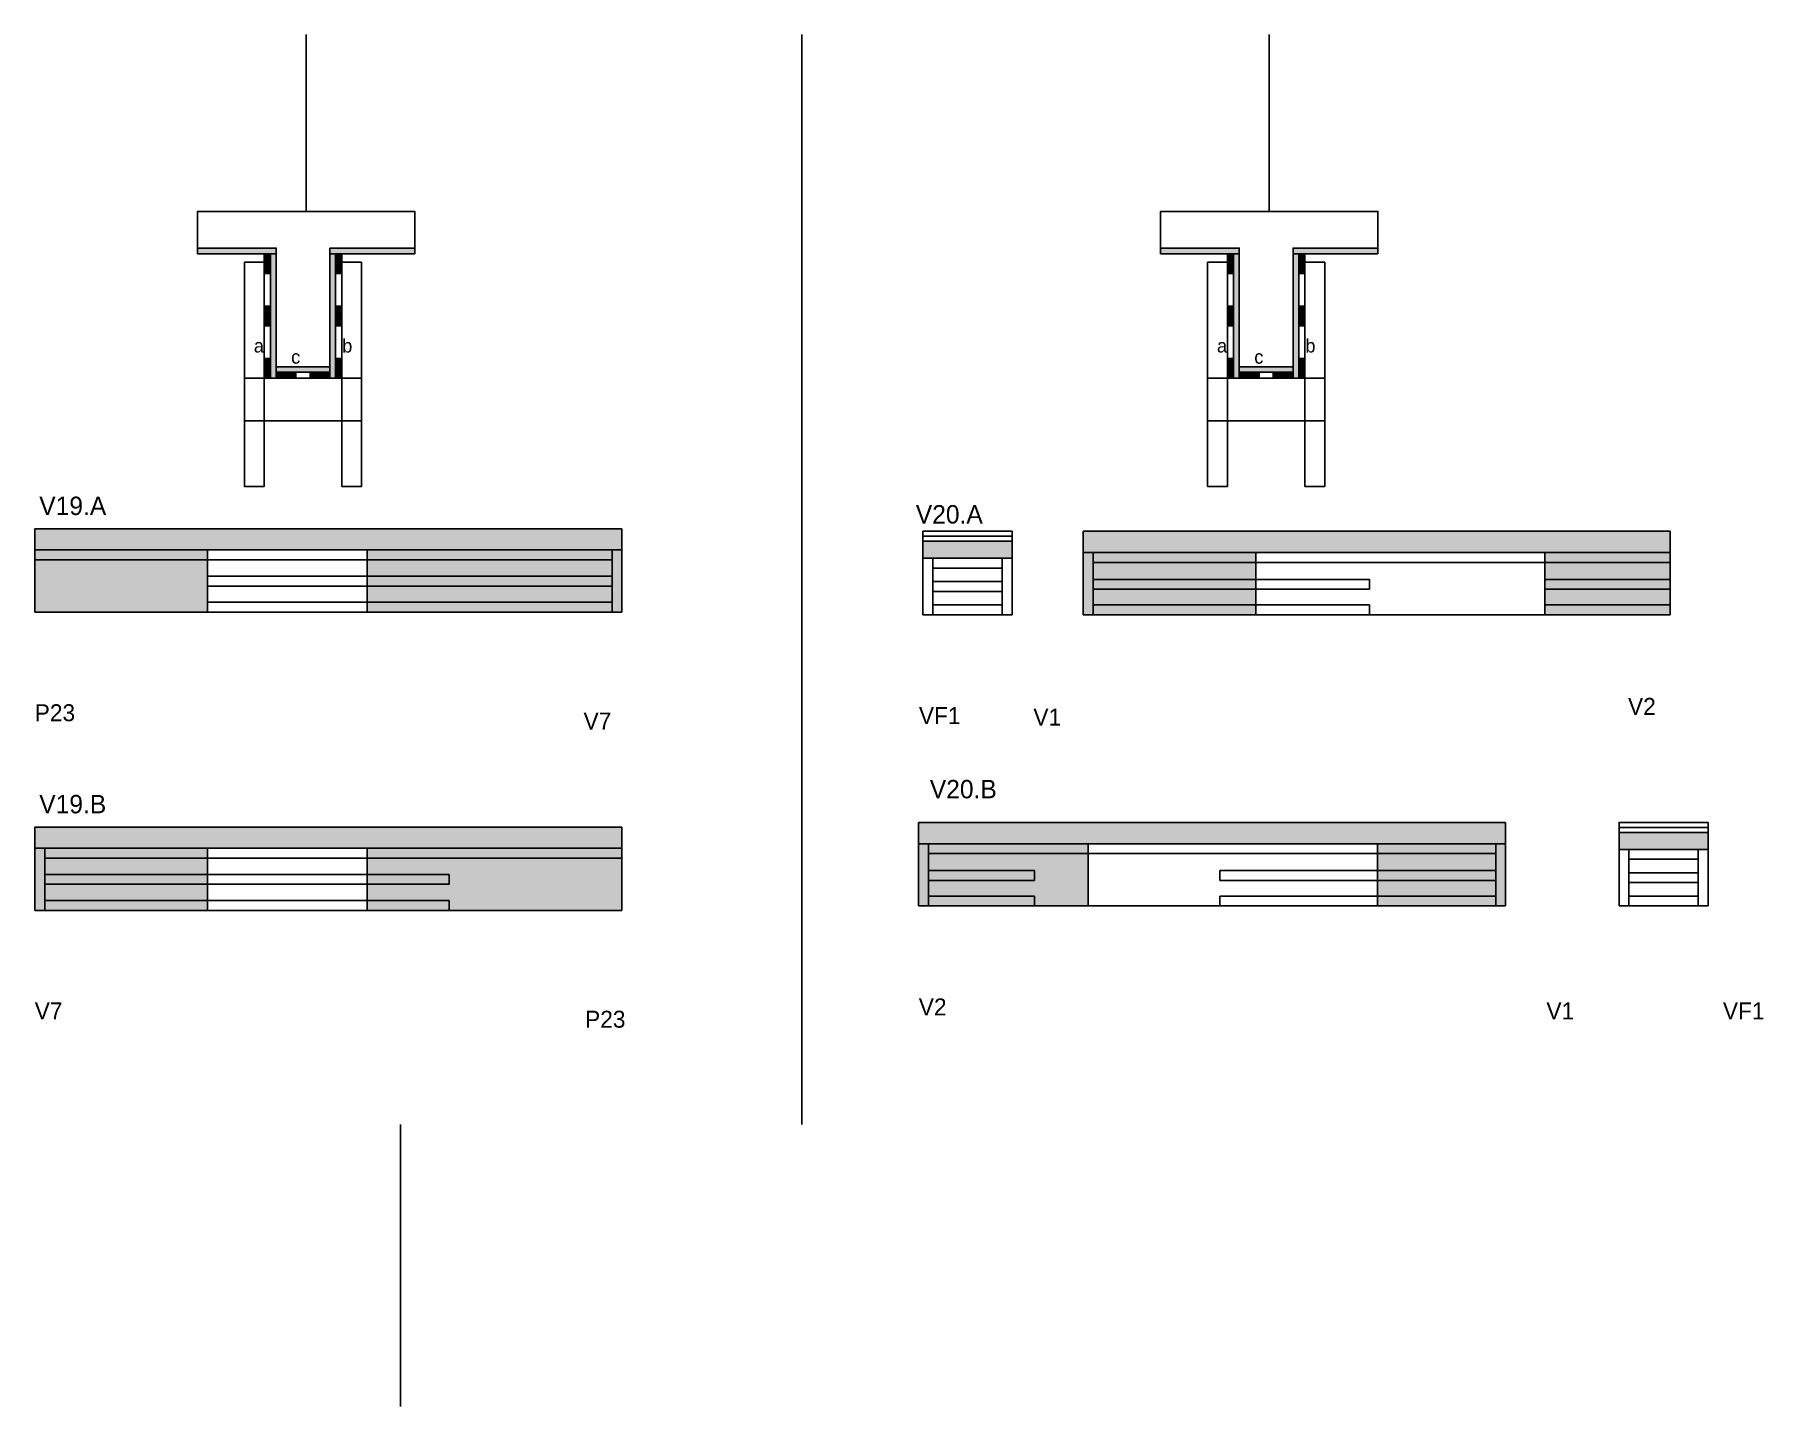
# Model space of a CAD drawing. Header units: metres. Extents: x 3059 to 4281, y 1516 to 2486.
import ezdxf

# ---------------------------------------------------------------- set-up
doc = ezdxf.new("R2010")
doc.units = ezdxf.units.M
for name, color, linetype in [('5', 7, 'Continuous'), ('CONCRETO', 7, 'Continuous'), ('COTA', 7, 'Continuous'), ('detalhes', 7, 'Continuous'), ('Hachura', 7, 'Continuous'), ('Madeira', 7, 'Continuous'), ('Painéis', 7, 'Continuous'), ('REAPROVEITAMENTO', 7, 'Continuous'), ('SARR_2.2x7', 7, 'Continuous'), ('SARR_3.5x7', 7, 'Continuous'), ('Texto Seção', 7, 'Continuous')]:
    doc.layers.add(name, color=color, linetype=linetype)

msp = doc.modelspace()

# ---------------------------------------------------------------- hatches: boundary and pattern name
at = {"layer": 'COTA'}
h = msp.add_hatch(color=7, dxfattribs=at)
h.dxf.hatch_style = 1
h.paths.add_polyline_path([(3473.8, 2121.8), (3473.8, 2136.8), (3473.8, 2136.8), (3058.6, 2136.8), (3058.6, 2136.8), (3058.8, 2121.8), (3058.8, 2121.8), (3473.8, 2121.8)])
h = msp.add_hatch(color=7, dxfattribs=at)
h.dxf.hatch_style = 1
h.paths.add_polyline_path([(3686.6, 2116), (3686.6, 2128), (3686.6, 2128), (3749.6, 2128), (3749.6, 2128), (3749.6, 2116), (3749.6, 2116), (3686.6, 2116)])
h = msp.add_hatch(color=7, dxfattribs=at)
h.dxf.hatch_style = 1
h.paths.add_polyline_path([(4214.9, 2135), (3799.9, 2135), (3799.9, 2135), (3799.9, 2120), (3799.9, 2120), (4214.9, 2120), (4214.9, 2120), (4214.9, 2135)])
h = msp.add_hatch(color=7, dxfattribs=at)
h.dxf.hatch_style = 1
h.paths.add_polyline_path([(3473.8, 1910.9), (3473.8, 1925.9), (3473.8, 1925.9), (3058.6, 1925.9), (3058.6, 1925.9), (3058.8, 1910.9), (3058.8, 1910.9), (3473.8, 1910.9)])
h = msp.add_hatch(color=7, dxfattribs=at)
h.dxf.hatch_style = 1
h.paths.add_polyline_path([(4098.5, 1929.1), (3683.5, 1929.1), (3683.5, 1929.1), (3683.5, 1914.1), (3683.5, 1914.1), (4098.5, 1914.1), (4098.5, 1914.1), (4098.5, 1929.1)])
h = msp.add_hatch(color=7, dxfattribs=at)
h.dxf.hatch_style = 1
h.paths.add_polyline_path([(4241.7, 1910.1), (4241.7, 1922.1), (4241.7, 1922.1), (4178.8, 1922.1), (4178.8, 1922.1), (4178.8, 1910.1), (4178.8, 1910.1), (4241.7, 1910.1)])
at = {"layer": 'Hachura'}
h = msp.add_hatch(color=7, dxfattribs=at)
h.dxf.hatch_style = 1
h.paths.add_polyline_path([(3229.4, 2331.2), (3229.4, 2335.2), (3229.4, 2335.2), (3173.8, 2335.2), (3173.8, 2335.2), (3173.8, 2331.2), (3173.8, 2331.2), (3229.4, 2331.2)])
h = msp.add_hatch(color=7, dxfattribs=at)
h.dxf.hatch_style = 1
h.paths.add_polyline_path([(3327.4, 2331.2), (3327.4, 2335.2), (3327.4, 2335.2), (3267.4, 2335.2), (3267.4, 2335.2), (3267.4, 2331.2), (3267.4, 2331.2), (3327.4, 2331.2)])
h = msp.add_hatch(color=7, dxfattribs=at)
h.dxf.hatch_style = 1
h.paths.add_polyline_path([(3910.3, 2331.2), (3910.3, 2335.2), (3910.3, 2335.2), (3854.7, 2335.2), (3854.7, 2335.2), (3854.7, 2331.2), (3854.7, 2331.2), (3910.3, 2331.2)])
h = msp.add_hatch(color=7, dxfattribs=at)
h.dxf.hatch_style = 1
h.paths.add_polyline_path([(4008.3, 2331.2), (4008.3, 2335.2), (4008.3, 2335.2), (3948.3, 2335.2), (3948.3, 2335.2), (3948.3, 2331.2), (3948.3, 2331.2), (4008.3, 2331.2)])
h = msp.add_hatch(color=7, dxfattribs=at)
h.dxf.hatch_style = 1
h.paths.add_polyline_path([(3221, 2317.2), (3225.4, 2317.2), (3225.4, 2317.2), (3225.4, 2331.2), (3225.4, 2331.2), (3221, 2331.2), (3221, 2331.2), (3221, 2317.2)])
h = msp.add_hatch(color=7, dxfattribs=at)
h.dxf.hatch_style = 1
h.paths.add_polyline_path([(3225.4, 2331.2), (3229.4, 2331.2), (3229.4, 2331.2), (3229.4, 2243.2), (3229.4, 2243.2), (3225.4, 2243.2), (3225.4, 2243.2), (3225.4, 2331.2)])
h = msp.add_hatch(color=7, dxfattribs=at)
h.dxf.hatch_style = 1
h.paths.add_polyline_path([(3271.4, 2333.2), (3267.4, 2333.2), (3267.4, 2333.2), (3267.4, 2243.2), (3267.4, 2243.2), (3271.4, 2243.2), (3271.4, 2243.2), (3271.4, 2333.2)])
h = msp.add_hatch(color=7, dxfattribs=at)
h.dxf.hatch_style = 1
h.paths.add_polyline_path([(3275.8, 2317.2), (3271.4, 2317.2), (3271.4, 2317.2), (3271.4, 2331.2), (3271.4, 2331.2), (3275.8, 2331.2), (3275.8, 2331.2), (3275.8, 2317.2)])
h = msp.add_hatch(color=7, dxfattribs=at)
h.dxf.hatch_style = 1
h.paths.add_polyline_path([(3901.9, 2317.2), (3906.3, 2317.2), (3906.3, 2317.2), (3906.3, 2331.2), (3906.3, 2331.2), (3901.9, 2331.2), (3901.9, 2331.2), (3901.9, 2317.2)])
h = msp.add_hatch(color=7, dxfattribs=at)
h.dxf.hatch_style = 1
h.paths.add_polyline_path([(3906.3, 2331.2), (3910.3, 2331.2), (3910.3, 2331.2), (3910.3, 2243.2), (3910.3, 2243.2), (3906.3, 2243.2), (3906.3, 2243.2), (3906.3, 2331.2)])
h = msp.add_hatch(color=7, dxfattribs=at)
h.dxf.hatch_style = 1
h.paths.add_polyline_path([(3952.3, 2333.2), (3948.3, 2333.2), (3948.3, 2333.2), (3948.3, 2243.2), (3948.3, 2243.2), (3952.3, 2243.2), (3952.3, 2243.2), (3952.3, 2333.2)])
h = msp.add_hatch(color=7, dxfattribs=at)
h.dxf.hatch_style = 1
h.paths.add_polyline_path([(3956.7, 2317.2), (3952.3, 2317.2), (3952.3, 2317.2), (3952.3, 2331.2), (3952.3, 2331.2), (3956.7, 2331.2), (3956.7, 2331.2), (3956.7, 2317.2)])
h = msp.add_hatch(color=7, dxfattribs=at)
h.dxf.hatch_style = 1
h.paths.add_polyline_path([(3221, 2280.2), (3225.4, 2280.2), (3225.4, 2280.2), (3225.4, 2294.2), (3225.4, 2294.2), (3221, 2294.2), (3221, 2294.2), (3221, 2280.2)])
h = msp.add_hatch(color=7, dxfattribs=at)
h.dxf.hatch_style = 1
h.paths.add_polyline_path([(3275.8, 2280.2), (3271.4, 2280.2), (3271.4, 2280.2), (3271.4, 2294.2), (3271.4, 2294.2), (3275.8, 2294.2), (3275.8, 2294.2), (3275.8, 2280.2)])
h = msp.add_hatch(color=7, dxfattribs=at)
h.dxf.hatch_style = 1
h.paths.add_polyline_path([(3901.9, 2280.2), (3906.3, 2280.2), (3906.3, 2280.2), (3906.3, 2294.2), (3906.3, 2294.2), (3901.9, 2294.2), (3901.9, 2294.2), (3901.9, 2280.2)])
h = msp.add_hatch(color=7, dxfattribs=at)
h.dxf.hatch_style = 1
h.paths.add_polyline_path([(3956.7, 2280.2), (3952.3, 2280.2), (3952.3, 2280.2), (3952.3, 2294.2), (3952.3, 2294.2), (3956.7, 2294.2), (3956.7, 2294.2), (3956.7, 2280.2)])
h = msp.add_hatch(color=7, dxfattribs=at)
h.dxf.hatch_style = 1
h.paths.add_polyline_path([(3221, 2243.2), (3225.4, 2243.2), (3225.4, 2243.2), (3225.4, 2257.2), (3225.4, 2257.2), (3221, 2257.2), (3221, 2257.2), (3221, 2243.2)])
h = msp.add_hatch(color=7, dxfattribs=at)
h.dxf.hatch_style = 1
h.paths.add_polyline_path([(3267.4, 2247.6), (3267.4, 2251.2), (3267.4, 2251.2), (3229.4, 2251.2), (3229.4, 2251.2), (3229.4, 2247.6), (3229.4, 2247.6), (3267.4, 2247.6)])
h = msp.add_hatch(color=7, dxfattribs=at)
h.dxf.hatch_style = 1
h.paths.add_polyline_path([(3275.8, 2243.2), (3271.4, 2243.2), (3271.4, 2243.2), (3271.4, 2257.2), (3271.4, 2257.2), (3275.8, 2257.2), (3275.8, 2257.2), (3275.8, 2243.2)])
h = msp.add_hatch(color=7, dxfattribs=at)
h.dxf.hatch_style = 1
h.paths.add_polyline_path([(3901.9, 2243.2), (3906.3, 2243.2), (3906.3, 2243.2), (3906.3, 2257.2), (3906.3, 2257.2), (3901.9, 2257.2), (3901.9, 2257.2), (3901.9, 2243.2)])
h = msp.add_hatch(color=7, dxfattribs=at)
h.dxf.hatch_style = 1
h.paths.add_polyline_path([(3948.3, 2247.6), (3948.3, 2251.2), (3948.3, 2251.2), (3910.3, 2251.2), (3910.3, 2251.2), (3910.3, 2247.6), (3910.3, 2247.6), (3948.3, 2247.6)])
h = msp.add_hatch(color=7, dxfattribs=at)
h.dxf.hatch_style = 1
h.paths.add_polyline_path([(3956.7, 2243.2), (3952.3, 2243.2), (3952.3, 2243.2), (3952.3, 2257.2), (3952.3, 2257.2), (3956.7, 2257.2), (3956.7, 2257.2), (3956.7, 2243.2)])
h = msp.add_hatch(color=7, dxfattribs=at)
h.dxf.hatch_style = 1
h.paths.add_polyline_path([(3229.4, 2243.2), (3229.4, 2247.6), (3229.4, 2247.6), (3243.4, 2247.6), (3243.4, 2247.6), (3243.4, 2243.2), (3243.4, 2243.2), (3229.4, 2243.2)])
h = msp.add_hatch(color=7, dxfattribs=at)
h.dxf.hatch_style = 1
h.paths.add_polyline_path([(3267.4, 2243.2), (3267.4, 2247.6), (3267.4, 2247.6), (3253.4, 2247.6), (3253.4, 2247.6), (3253.4, 2243.2), (3253.4, 2243.2), (3267.4, 2243.2)])
h = msp.add_hatch(color=7, dxfattribs=at)
h.dxf.hatch_style = 1
h.paths.add_polyline_path([(3910.3, 2243.2), (3910.3, 2247.6), (3910.3, 2247.6), (3924.3, 2247.6), (3924.3, 2247.6), (3924.3, 2243.2), (3924.3, 2243.2), (3910.3, 2243.2)])
h = msp.add_hatch(color=7, dxfattribs=at)
h.dxf.hatch_style = 1
h.paths.add_polyline_path([(3948.3, 2243.2), (3948.3, 2247.6), (3948.3, 2247.6), (3934.3, 2247.6), (3934.3, 2247.6), (3934.3, 2243.2), (3934.3, 2243.2), (3948.3, 2243.2)])
at = {"layer": 'REAPROVEITAMENTO'}
h = msp.add_hatch(color=7, dxfattribs=at)
h.dxf.hatch_style = 1
h.paths.add_polyline_path([(3180.8, 2077.8), (3180.8, 2121.8), (3180.8, 2121.8), (3058.8, 2121.8), (3058.8, 2121.8), (3058.8, 2077.8), (3058.8, 2077.8), (3180.8, 2077.8)])
h = msp.add_hatch(color=7, dxfattribs=at)
h.dxf.hatch_style = 1
h.paths.add_polyline_path([(3473.8, 2077.8), (3473.8, 2121.8), (3473.8, 2121.8), (3293.8, 2122), (3293.8, 2122), (3293.8, 2078), (3293.8, 2078), (3473.8, 2077.8)])
h = msp.add_hatch(color=7, dxfattribs=at)
h.dxf.hatch_style = 1
h.paths.add_polyline_path([(3921.9, 2076), (3921.9, 2120), (3921.9, 2120), (3799.9, 2120.3), (3799.9, 2120.3), (3799.9, 2076.3), (3799.9, 2076.3), (3921.9, 2076)])
h = msp.add_hatch(color=7, dxfattribs=at)
h.dxf.hatch_style = 1
h.paths.add_polyline_path([(4214.9, 2076.1), (4214.9, 2120.1), (4214.9, 2120.1), (4126.4, 2120.3), (4126.4, 2120.3), (4126.4, 2076.3), (4126.4, 2076.3), (4214.9, 2076.1)])
h = msp.add_hatch(color=7, dxfattribs=at)
h.dxf.hatch_style = 1
h.paths.add_polyline_path([(3180.8, 1866.9), (3180.8, 1910.9), (3180.8, 1910.9), (3058.8, 1911.2), (3058.8, 1911.2), (3058.8, 1867.2), (3058.8, 1867.2), (3180.8, 1866.9)])
h = msp.add_hatch(color=7, dxfattribs=at)
h.dxf.hatch_style = 1
h.paths.add_polyline_path([(3293.8, 1866.9), (3293.8, 1910.9), (3293.8, 1910.9), (3473.8, 1910.9), (3473.8, 1910.9), (3473.8, 1866.9), (3473.8, 1866.9), (3293.8, 1866.9)])
h = msp.add_hatch(color=7, dxfattribs=at)
h.dxf.hatch_style = 1
h.paths.add_polyline_path([(3803.5, 1870), (3803.5, 1914), (3803.5, 1914), (3683.5, 1914.1), (3683.5, 1914.1), (3683.5, 1870.1), (3683.5, 1870.1), (3803.5, 1870)])
h = msp.add_hatch(color=7, dxfattribs=at)
h.dxf.hatch_style = 1
h.paths.add_polyline_path([(4098.5, 1870.4), (4098.5, 1914.4), (4098.5, 1914.4), (4008, 1914.1), (4008, 1914.1), (4008, 1870.1), (4008, 1870.1), (4098.5, 1870.4)])

# ---------------------------------------------------------------- linework, layer by layer
at = {"color": 7, "lineweight": 25}
msp.add_line((3317.4, 1516.2), (3317.4, 1715.5), dxfattribs=at)
at = {"layer": 'CONCRETO', "color": 7, "lineweight": 25}
for points in [[(3173.8, 2335.2), (3173.8, 2361.2), (3327.4, 2361.2), (3327.4, 2335.2), (3267.4, 2335.2), (3267.4, 2251.2), (3229.4, 2251.2), (3229.4, 2335.2)], [(3854.7, 2335.2), (3854.7, 2361.2), (4008.3, 2361.2), (4008.3, 2335.2), (3948.3, 2335.2), (3948.3, 2251.2), (3910.3, 2251.2), (3910.3, 2335.2)]]:
    msp.add_lwpolyline(points, close=True, dxfattribs=at)
at = {"layer": 'COTA', "color": 7, "lineweight": 25}
for p, q in [((3601, 2486.2), (3601, 1715.5)), ((3058.8, 2121.8), (3058.8, 2136.8)), ((3473.8, 2136.8), (3058.8, 2136.8)), ((3473.8, 2136.8), (3473.8, 2121.8)), ((3686.6, 2128), (3686.6, 2116)), ((3749.6, 2116), (3749.6, 2128)), ((3799.9, 2135), (3799.9, 2120)), ((3799.9, 2135), (4214.9, 2135)), ((4214.9, 2120), (4214.9, 2135)), ((3058.8, 1910.9), (3058.8, 1925.9)), ((3473.8, 1925.9), (3058.8, 1925.9)), ((3473.8, 1925.9), (3473.8, 1910.9)), ((3683.5, 1914.1), (3683.5, 1929.1)), ((4098.5, 1929.1), (3683.5, 1929.1)), ((4098.5, 1929.1), (4098.5, 1914.1)), ((4178.8, 1910.1), (4178.8, 1922.1)), ((4241.7, 1922.1), (4241.7, 1910.1))]:
    msp.add_line(p, q, dxfattribs=at)
at = {"layer": 'Defpoints', "color": 7, "lineweight": 25}
for p, q in [((3250.6, 2361.2), (3250.6, 2486.2)), ((3931.5, 2361.2), (3931.5, 2486.2))]:
    msp.add_line(p, q, dxfattribs=at)
at = {"layer": 'Madeira', "color": 7, "lineweight": 25}
for points in [[(3221, 2317.2), (3225.4, 2317.2), (3225.4, 2331.2), (3221, 2331.2)], [(3275.8, 2317.2), (3271.4, 2317.2), (3271.4, 2331.2), (3275.8, 2331.2)], [(3901.9, 2317.2), (3906.3, 2317.2), (3906.3, 2331.2), (3901.9, 2331.2)], [(3956.7, 2317.2), (3952.3, 2317.2), (3952.3, 2331.2), (3956.7, 2331.2)], [(3221, 2280.2), (3225.4, 2280.2), (3225.4, 2294.2), (3221, 2294.2)], [(3275.8, 2280.2), (3271.4, 2280.2), (3271.4, 2294.2), (3275.8, 2294.2)], [(3901.9, 2280.2), (3906.3, 2280.2), (3906.3, 2294.2), (3901.9, 2294.2)], [(3956.7, 2280.2), (3952.3, 2280.2), (3952.3, 2294.2), (3956.7, 2294.2)], [(3221, 2243.2), (3225.4, 2243.2), (3225.4, 2257.2), (3221, 2257.2)], [(3275.8, 2243.2), (3271.4, 2243.2), (3271.4, 2257.2), (3275.8, 2257.2)], [(3901.9, 2243.2), (3906.3, 2243.2), (3906.3, 2257.2), (3901.9, 2257.2)], [(3956.7, 2243.2), (3952.3, 2243.2), (3952.3, 2257.2), (3956.7, 2257.2)], [(3229.4, 2243.2), (3229.4, 2247.6), (3243.4, 2247.6), (3243.4, 2243.2)], [(3267.4, 2243.2), (3267.4, 2247.6), (3253.4, 2247.6), (3253.4, 2243.2)], [(3910.3, 2243.2), (3910.3, 2247.6), (3924.3, 2247.6), (3924.3, 2243.2)], [(3948.3, 2243.2), (3948.3, 2247.6), (3934.3, 2247.6), (3934.3, 2243.2)]]:
    msp.add_lwpolyline(points, close=True, dxfattribs=at)
at = {"layer": 'Painéis', "color": 7, "lineweight": 25}
for p, q in [((3058.8, 2121.8), (3473.8, 2121.8)), ((3058.8, 2077.8), (3058.8, 2121.8)), ((3180.8, 2077.8), (3180.8, 2121.8)), ((3293.8, 2077.8), (3293.8, 2121.8)), ((3473.8, 2077.8), (3473.8, 2121.8)), ((3749.6, 2116), (3686.6, 2116)), ((3686.6, 2076), (3686.6, 2116)), ((3749.6, 2076), (3749.6, 2116)), ((4214.9, 2120), (3799.9, 2120)), ((3799.9, 2076), (3799.9, 2120)), ((3921.9, 2076), (3921.9, 2120)), ((4126.4, 2076), (4126.4, 2120)), ((4214.9, 2076), (4214.9, 2120)), ((3058.8, 2077.8), (3473.8, 2077.8)), ((3749.6, 2076), (3686.6, 2076)), ((4214.9, 2076), (3799.9, 2076)), ((3058.8, 1910.9), (3473.8, 1910.9)), ((3058.8, 1866.9), (3058.8, 1910.9)), ((3180.8, 1866.9), (3180.8, 1910.9)), ((3293.8, 1866.9), (3293.8, 1910.9)), ((3473.8, 1866.9), (3473.8, 1910.9)), ((3683.5, 1914.1), (4098.5, 1914.1)), ((3683.5, 1870.1), (3683.5, 1914.1)), ((3765.5, 1914.1), (3765.5, 1914.2)), ((3803.5, 1870.1), (3803.5, 1914.1)), ((4008, 1870.1), (4008, 1914.1)), ((4098.5, 1870.1), (4098.5, 1914.1)), ((4178.8, 1910.1), (4241.7, 1910.1)), ((4178.8, 1870.1), (4178.8, 1910.1)), ((4241.7, 1870.1), (4241.7, 1910.1)), ((3683.5, 1870.1), (4098.5, 1870.1)), ((4178.8, 1870.1), (4241.7, 1870.1)), ((3058.8, 1866.9), (3473.8, 1866.9))]:
    msp.add_line(p, q, dxfattribs=at)
for points in [[(3229.4, 2331.2), (3229.4, 2335.2), (3173.8, 2335.2), (3173.8, 2331.2)], [(3327.4, 2331.2), (3327.4, 2335.2), (3267.4, 2335.2), (3267.4, 2331.2)], [(3910.3, 2331.2), (3910.3, 2335.2), (3854.7, 2335.2), (3854.7, 2331.2)], [(4008.3, 2331.2), (4008.3, 2335.2), (3948.3, 2335.2), (3948.3, 2331.2)], [(3225.4, 2331.2), (3229.4, 2331.2), (3229.4, 2243.2), (3225.4, 2243.2)], [(3271.4, 2331.2), (3267.4, 2331.2), (3267.4, 2243.2), (3271.4, 2243.2)], [(3906.3, 2331.2), (3910.3, 2331.2), (3910.3, 2243.2), (3906.3, 2243.2)], [(3952.3, 2331.2), (3948.3, 2331.2), (3948.3, 2243.2), (3952.3, 2243.2)], [(3267.4, 2247.6), (3267.4, 2251.2), (3229.4, 2251.2), (3229.4, 2247.6)], [(3948.3, 2247.6), (3948.3, 2251.2), (3910.3, 2251.2), (3910.3, 2247.6)], [(3749.6, 2128), (3686.6, 2128), (3686.6, 2135), (3749.6, 2135)], [(4178.8, 1922.1), (4241.7, 1922.1), (4241.7, 1929.1), (4178.8, 1929.1)]]:
    msp.add_lwpolyline(points, close=True, dxfattribs=at)
at = {"layer": 'SARR_2.2x7', "color": 7, "lineweight": 25}
for p, q in [((3749.6, 2131.5), (3686.6, 2131.5)), ((3058.8, 2114.8), (3180.8, 2114.8)), ((3180.8, 2114.8), (3293.8, 2114.8)), ((3293.8, 2114.8), (3466.9, 2114.8)), ((3466.9, 2077.8), (3466.9, 2121.8)), ((3693.6, 2076), (3693.6, 2116)), ((3742.6, 2076), (3742.6, 2116)), ((3806.9, 2076), (3806.9, 2120)), ((3180.8, 2103.3), (3293.8, 2103.3)), ((3293.8, 2103.3), (3466.9, 2103.3)), ((3742.6, 2109), (3693.6, 2109)), ((3921.9, 2113), (3806.9, 2113)), ((4126.4, 2113), (3921.9, 2113)), ((4214.9, 2113), (4126.4, 2113)), ((3180.8, 2096.3), (3293.8, 2096.3)), ((3293.8, 2096.3), (3466.9, 2096.3)), ((3693.6, 2099.5), (3742.6, 2099.5)), ((3693.6, 2092.5), (3742.6, 2092.5)), ((3921.9, 2101), (3806.9, 2101)), ((3921.9, 2094), (3806.9, 2094)), ((4002.4, 2101), (3921.9, 2101)), ((4002.4, 2094), (3921.9, 2094)), ((4002.4, 2094), (4002.4, 2101)), ((4214.9, 2101), (4126.4, 2101)), ((4214.9, 2094), (4126.4, 2094)), ((3180.8, 2084.8), (3293.8, 2084.8)), ((3293.8, 2084.8), (3466.9, 2084.8)), ((3742.6, 2083), (3693.6, 2083)), ((3921.9, 2083), (3806.9, 2083)), ((4002.4, 2083), (3921.9, 2083)), ((4002.4, 2076), (4002.4, 2083)), ((4214.9, 2083), (4126.4, 2083)), ((4178.8, 1925.6), (4241.7, 1925.6)), ((3065.8, 1866.9), (3065.8, 1910.9)), ((3690.5, 1870.1), (3690.5, 1914.1)), ((3690.5, 1907.1), (3803.5, 1907.1)), ((3803.5, 1907.1), (4008, 1907.1)), ((4008, 1907.1), (4091.6, 1907.1)), ((4091.6, 1870.1), (4091.6, 1914.1)), ((4185.7, 1870.1), (4185.7, 1910.1)), ((4234.8, 1870.1), (4234.8, 1910.1)), ((3065.8, 1903.9), (3180.8, 1903.9)), ((3180.8, 1903.9), (3293.8, 1903.9)), ((3293.8, 1903.9), (3473.8, 1903.9)), ((3690.5, 1895.1), (3765.5, 1895.1)), ((3765.5, 1888.1), (3765.5, 1895.1)), ((3896.5, 1895.1), (4008, 1895.1)), ((3896.5, 1888.1), (3896.5, 1895.1)), ((4008, 1895.1), (4091.6, 1895.1)), ((4234.8, 1903.1), (4185.7, 1903.1)), ((3065.8, 1892.4), (3180.8, 1892.4)), ((3065.8, 1885.4), (3180.8, 1885.4)), ((3180.8, 1892.4), (3293.8, 1892.4)), ((3180.8, 1885.4), (3293.8, 1885.4)), ((3293.8, 1892.4), (3351.8, 1892.4)), ((3293.8, 1885.4), (3351.8, 1885.4)), ((3351.8, 1885.4), (3351.8, 1892.4)), ((3690.5, 1888.1), (3765.5, 1888.1)), ((3896.5, 1888.1), (4008, 1888.1)), ((4008, 1888.1), (4091.6, 1888.1)), ((4185.7, 1893.6), (4234.8, 1893.6)), ((4185.7, 1886.6), (4234.8, 1886.6)), ((3065.8, 1873.9), (3180.8, 1873.9)), ((3180.8, 1873.9), (3293.8, 1873.9)), ((3293.8, 1873.9), (3351.8, 1873.9)), ((3351.8, 1866.9), (3351.8, 1873.9)), ((3690.5, 1877.1), (3765.5, 1877.1)), ((3765.5, 1870.2), (3765.5, 1877.1)), ((3896.5, 1877.1), (4008, 1877.1)), ((3896.5, 1870.2), (3896.5, 1877.1)), ((4008, 1877.1), (4091.6, 1877.1)), ((4234.8, 1877.1), (4185.7, 1877.1))]:
    msp.add_line(p, q, dxfattribs=at)
at = {"layer": 'SARR_3.5x7', "color": 7, "lineweight": 25}
for points in [[(3207, 2325.2), (3221, 2325.2), (3221, 2166.7), (3207, 2166.7)], [(3289.8, 2325.2), (3275.8, 2325.2), (3275.8, 2166.7), (3289.8, 2166.7)], [(3887.9, 2325.2), (3901.9, 2325.2), (3901.9, 2166.7), (3887.9, 2166.7)], [(3970.7, 2325.2), (3956.7, 2325.2), (3956.7, 2166.7), (3970.7, 2166.7)], [(3207, 2243.2), (3289.8, 2243.2), (3289.8, 2213.2), (3207, 2213.2)], [(3887.9, 2243.2), (3970.7, 2243.2), (3970.7, 2213.2), (3887.9, 2213.2)]]:
    msp.add_lwpolyline(points, close=True, dxfattribs=at)

# ---------------------------------------------------------------- texts
at = {"layer": '5', "color": 7, "lineweight": 25}
for s, p in [('V2', (4185.1, 2005.2)), ('P23', (3058.7, 2000.7)), ('V7', (3446.7, 1994.8)), ('VF1', (3683.8, 1998.7)), ('V1', (3764.7, 1997.6)), ('V7', (3058.7, 1789.9)), ('V2', (3683.7, 1792.7)), ('V1', (4127.4, 1789.9)), ('VF1', (4252.2, 1789.9)), ('P23', (3447.8, 1784))]:
    msp.add_text(s, height=12, dxfattribs=at).set_placement(p)
at = {"layer": 'detalhes', "color": 7, "lineweight": 25}
for s, p in [('a', (3213.6, 2261.4)), ('b', (3276.1, 2261.4)), ('a', (3894.5, 2261.4)), ('b', (3957, 2261.4)), ('c', (3240, 2253.5)), ('c', (3920.9, 2253.5))]:
    msp.add_text(s, height=9.6, dxfattribs=at).set_placement(p)
at = {"layer": 'Texto Seção', "color": 7, "lineweight": 25}
for s, p in [('V19.A', (3061.9, 2146.5)), ('V20.A', (3681.6, 2140.5)), ('V20.B', (3691.5, 1946.2)), ('V19.B', (3061.9, 1935.6))]:
    msp.add_text(s, height=13, dxfattribs=at).set_placement(p)

doc.saveas('drawing.dxf')
